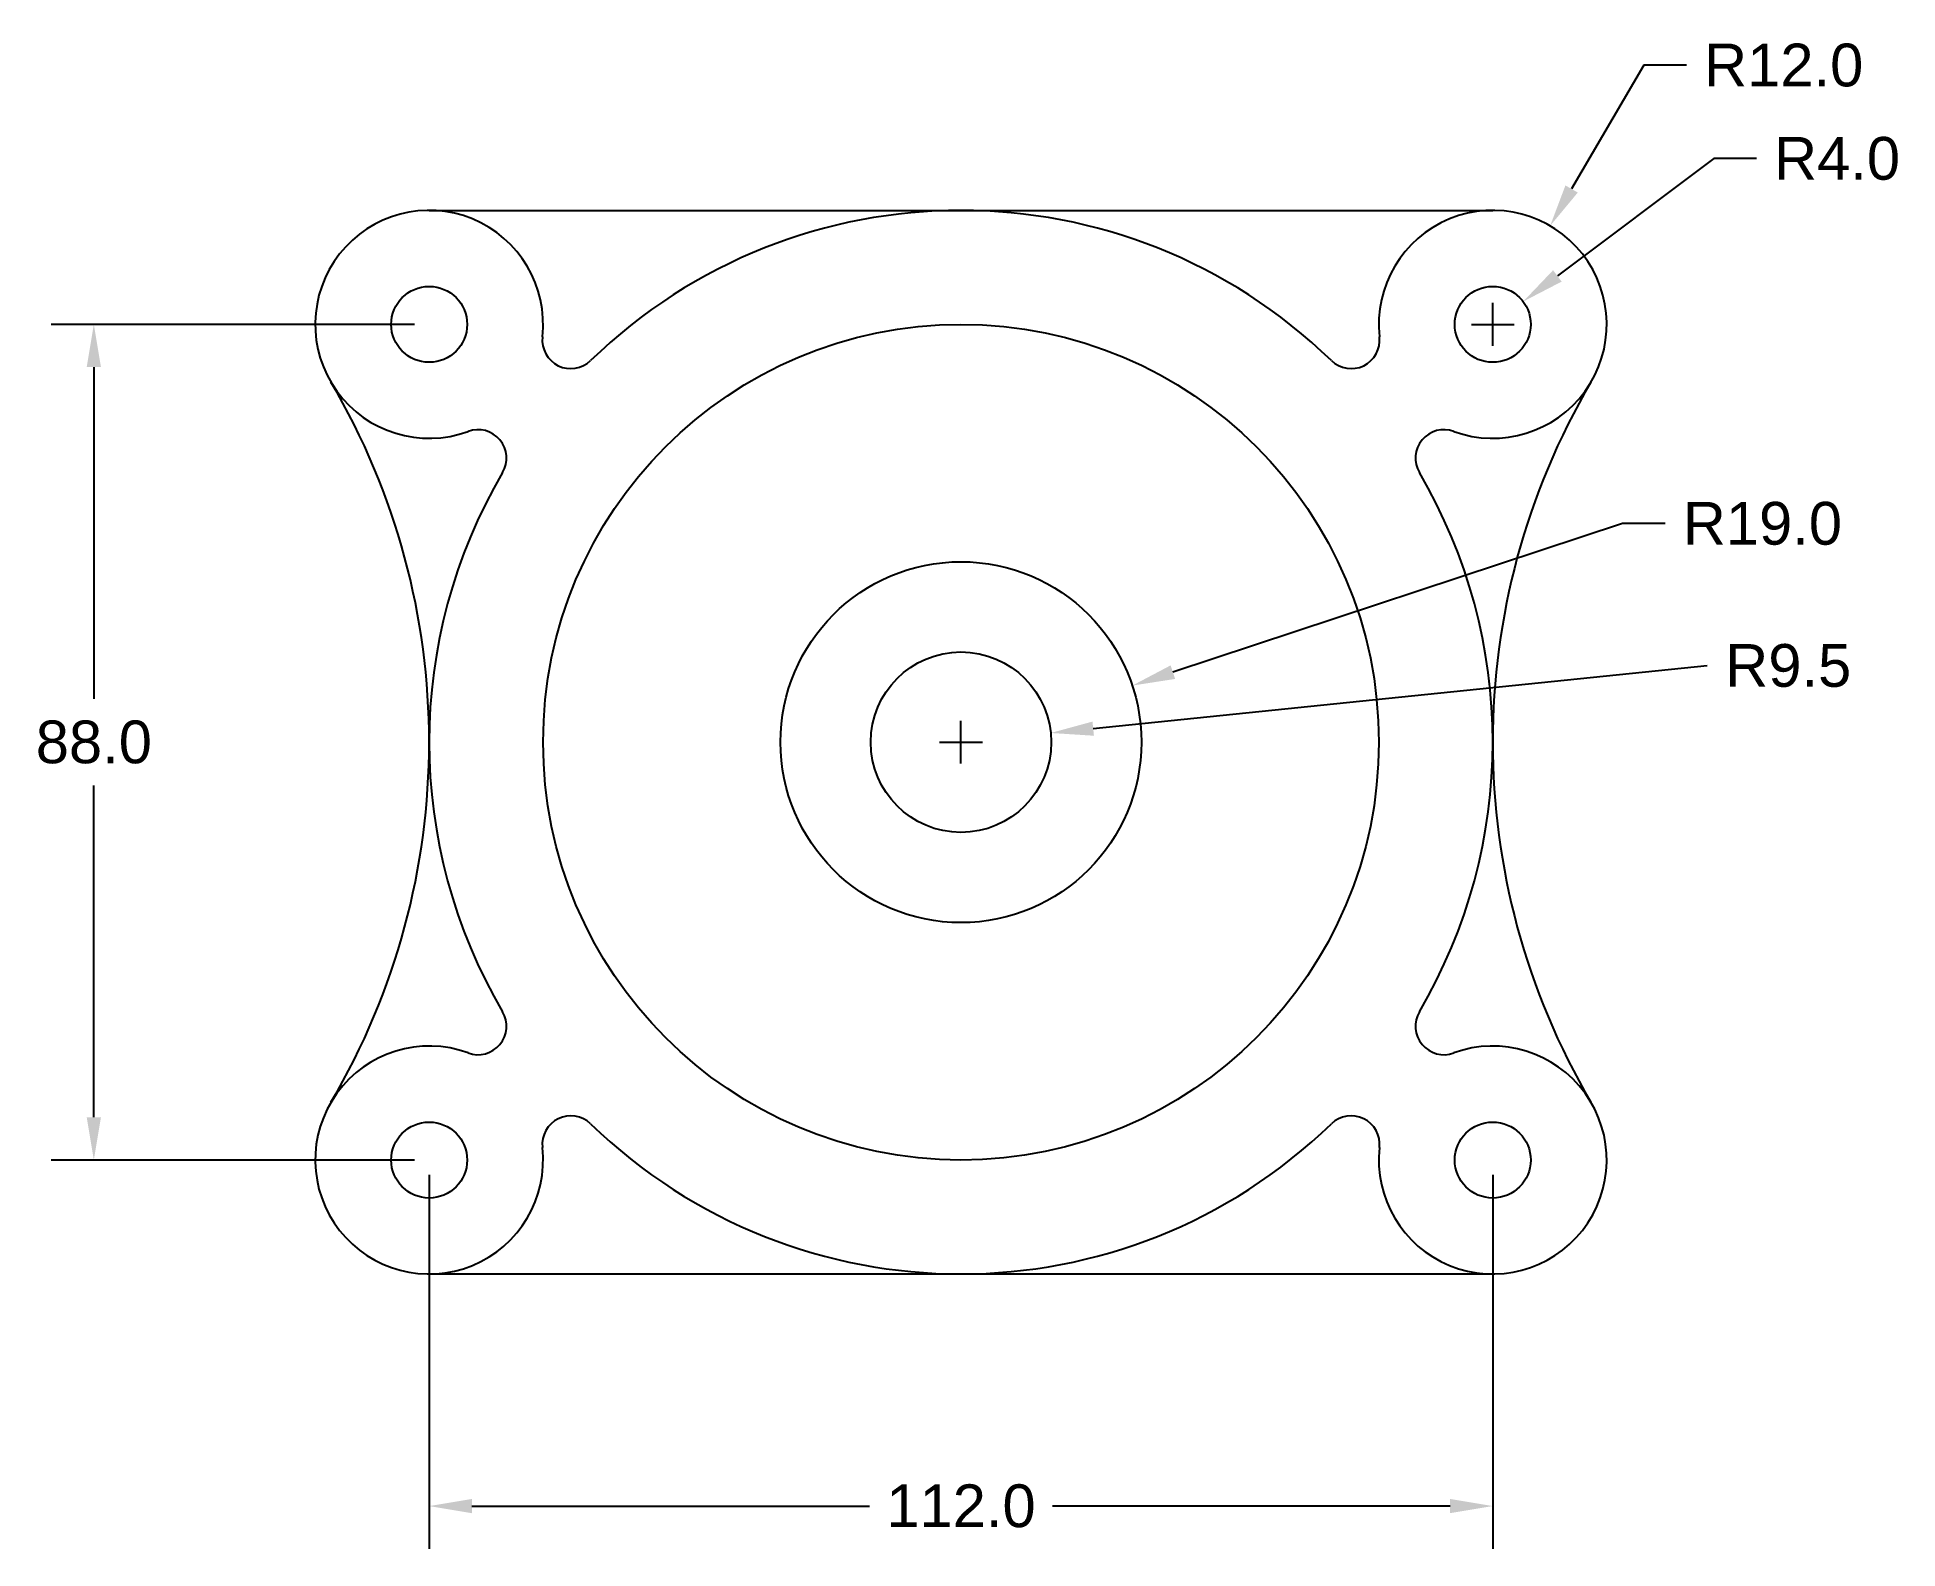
# Model space of a CAD drawing. Header units: millimetres. Extents: x 6 to 202, y -22 to 138.
import ezdxf

# ---------------------------------------------------------------- set-up
doc = ezdxf.new("R2010")
doc.units = ezdxf.units.MM
doc.header["$MEASUREMENT"] = 0
doc.styles.get("Standard").update_dxf_attribs({"font": 'arial.ttf'})
doc.dimstyles.get("Standard").update_dxf_attribs({"dimscale": 25, "dimtxt": 0.18, "dimasz": 0.18, "dimexe": 0.18, "dimexo": 0.0625, "dimgap": 0.09, "dimtad": 0, "dimtih": 1, "dimtoh": 1, "dimdec": 1, "dimzin": 0, "dimdsep": 46, "dimtxsty": 'Standard', "dimcen": 0.09, "dimadec": 0, "dimazin": 0, "dimtfac": 1, "dimtdec": 1, "dimtofl": 0, "dimtmove": 0, "dimatfit": 3, "dimfxl": 1, "dimtolj": 1, "dimtzin": 0, "dimarcsym": 0})

# ---------------------------------------------------------------- blocks, each defined once
blk = doc.blocks.new('*D4')
at = {"color": 0, "lineweight": -2, "transparency": 16777216}
for p, q in [((182.93, 124.78), (166.47, 112.43)), ((187.43, 124.78), (182.93, 124.78)), ((159.67, 105.08), (159.67, 109.58)), ((157.42, 107.33), (161.92, 107.33))]:
    blk.add_line(p, q, dxfattribs=at)
at = {"color": 0, "transparency": 16777216}
blk.add_solid([(166.02, 113.03), (166.92, 111.83), (162.87, 109.73)], dxfattribs=at)
at = {"layer": 'Defpoints', "color": 0, "transparency": 16777216}
for p in [(162.87, 109.73), (159.67, 107.33)]:
    blk.add_point(p, dxfattribs=at)
at = {"color": 0, "transparency": 16777216, "insert": (195.92, 124.78), "char_height": 4.5, "attachment_point": 5}
blk.add_mtext('\\A1;R4.0', dxfattribs=at)
blk = doc.blocks.new('*D5')
at = {"color": 0, "lineweight": -2, "transparency": 16777216}
for p, q in [((175.56, 134.61), (167.97, 121.59)), ((180.06, 134.61), (175.56, 134.61)), ((159.67, 105.08), (159.67, 109.58)), ((157.42, 107.33), (161.92, 107.33))]:
    blk.add_line(p, q, dxfattribs=at)
at = {"color": 0, "transparency": 16777216}
blk.add_solid([(167.32, 121.96), (168.62, 121.21), (165.71, 117.7)], dxfattribs=at)
at = {"layer": 'Defpoints', "color": 0, "transparency": 16777216}
for p in [(165.71, 117.7), (159.67, 107.33)]:
    blk.add_point(p, dxfattribs=at)
at = {"color": 0, "transparency": 16777216, "insert": (190.3, 134.61), "char_height": 4.5, "attachment_point": 5}
blk.add_mtext('\\A1;R12.0', dxfattribs=at)
blk = doc.blocks.new('*D6')
at = {"color": 0, "lineweight": -2, "transparency": 16777216}
for p, q in [((182.26, 71.38), (117.6, 64.75)), ((103.67, 61.08), (103.67, 65.58)), ((101.42, 63.33), (105.92, 63.33))]:
    blk.add_line(p, q, dxfattribs=at)
at = {"color": 0, "transparency": 16777216}
blk.add_solid([(117.52, 65.5), (117.67, 64.01), (113.12, 64.3)], dxfattribs=at)
at = {"layer": 'Defpoints', "color": 0, "transparency": 16777216}
for p in [(103.67, 63.33), (113.12, 64.3)]:
    blk.add_point(p, dxfattribs=at)
at = {"color": 0, "transparency": 16777216, "insert": (190.78, 71.38), "char_height": 4.5, "attachment_point": 5}
blk.add_mtext('\\A1;R9.5', dxfattribs=at)
blk = doc.blocks.new('*D7')
at = {"color": 0, "lineweight": -2, "transparency": 16777216}
for p, q in [((173.32, 86.35), (125.98, 70.7)), ((177.82, 86.35), (173.32, 86.35)), ((103.67, 61.08), (103.67, 65.58)), ((101.42, 63.33), (105.92, 63.33))]:
    blk.add_line(p, q, dxfattribs=at)
at = {"color": 0, "transparency": 16777216}
blk.add_solid([(125.75, 71.42), (126.22, 69.99), (121.71, 69.29)], dxfattribs=at)
at = {"layer": 'Defpoints', "color": 0, "transparency": 16777216}
for p in [(121.71, 69.29), (103.67, 63.33)]:
    blk.add_point(p, dxfattribs=at)
at = {"color": 0, "transparency": 16777216, "insert": (188.06, 86.35), "char_height": 4.5, "attachment_point": 5}
blk.add_mtext('\\A1;R19.0', dxfattribs=at)
blk = doc.blocks.new('*D8')
at = {"color": 0, "lineweight": -2, "transparency": 16777216}
for p, q in [((47.67, 17.77), (47.67, -21.61)), ((159.67, 17.77), (159.67, -21.61)), ((52.17, -17.11), (94.05, -17.11)), ((155.17, -17.11), (113.29, -17.11))]:
    blk.add_line(p, q, dxfattribs=at)
at = {"color": 0, "transparency": 16777216}
for points in [[(52.17, -16.36), (52.17, -17.86), (47.67, -17.11)], [(155.17, -16.36), (155.17, -17.86), (159.67, -17.11)]]:
    blk.add_solid(points, dxfattribs=at)
at = {"layer": 'Defpoints', "color": 0, "transparency": 16777216}
for p in [(47.67, 19.33), (159.67, 19.33), (159.67, -17.11)]:
    blk.add_point(p, dxfattribs=at)
at = {"color": 0, "transparency": 16777216, "insert": (103.67, -17.11), "char_height": 4.5, "attachment_point": 5}
blk.add_mtext('\\A1;112.0', dxfattribs=at)
blk = doc.blocks.new('*D9')
at = {"color": 0, "lineweight": -2, "transparency": 16777216}
for p, q in [((46.11, 107.33), (7.86, 107.33)), ((12.36, 102.83), (12.36, 67.88)), ((12.36, 23.83), (12.36, 58.78)), ((46.11, 19.33), (7.86, 19.33))]:
    blk.add_line(p, q, dxfattribs=at)
at = {"color": 0, "transparency": 16777216}
for points in [[(11.61, 102.83), (13.11, 102.83), (12.36, 107.33)], [(11.61, 23.83), (13.11, 23.83), (12.36, 19.33)]]:
    blk.add_solid(points, dxfattribs=at)
at = {"layer": 'Defpoints', "color": 0, "transparency": 16777216}
for p in [(12.36, 107.33), (47.67, 107.33), (47.67, 19.33)]:
    blk.add_point(p, dxfattribs=at)
at = {"color": 0, "transparency": 16777216, "insert": (12.36, 63.33), "char_height": 4.5, "attachment_point": 5}
blk.add_mtext('\\A1;88.0', dxfattribs=at)

msp = doc.modelspace()

# ---------------------------------------------------------------- linework, layer by layer
for p, q in [((47.67, 119.33), (159.67, 119.33)), ((47.67, 7.33), (159.67, 7.33))]:
    msp.add_line(p, q)
for centre, radius in [((47.67, 107.33), 4), ((159.67, 107.33), 4), ((103.67, 63.33), 44), ((103.67, 63.33), 19), ((103.67, 63.33), 9.5), ((47.67, 19.33), 4), ((159.67, 19.33), 4)]:
    msp.add_circle(centre, radius)
for centre, radius, start, end in [((47.67, 107.33), 12, 353.6341, 290.0515), ((103.67, 63.33), 56, 45.8545, 134.1455), ((159.67, 107.33), 12, 249.9485, 186.3659), ((62.58, 105.67), 3, 173.6341, 314.1455), ((144.76, 105.67), 3, 225.8545, 6.3659), ((-27, 63.33), 74.67, 329.4898, 30.5102), ((234.34, 63.33), 74.67, 149.4898, 210.5102), ((52.81, 93.24), 3, 329.54, 110.0515), ((154.53, 93.24), 3, 69.9485, 210.46), ((103.67, 63.33), 56, 149.54, 210.46), ((103.67, 63.33), 56, 329.54, 30.46), ((52.81, 33.42), 3, 249.9485, 30.46), ((154.53, 33.42), 3, 149.54, 290.0515), ((47.67, 19.33), 12, 69.9485, 6.3659), ((159.67, 19.33), 12, 173.6341, 110.0515), ((62.58, 20.99), 3, 45.8545, 186.3659), ((144.76, 20.99), 3, 353.6341, 134.1455), ((103.67, 63.33), 56, 225.8545, 314.1455)]:
    msp.add_arc(centre, radius, start, end)

# ---------------------------------------------------------------- dimensions: what is measured, and where the dimension line sits
for center, mpoint, picture, middle in [((159.67, 107.33), (165.71, 117.7), '*D5', (190.3, 134.61)), ((159.67, 107.33), (162.87, 109.73), '*D4', (195.92, 124.78)), ((103.67, 63.33), (121.71, 69.29), '*D7', (188.06, 86.35)), ((103.67, 63.33), (113.12, 64.3), '*D6', (182.26, 71.38))]:
    dim = msp.add_radius_dim(center=center, mpoint=mpoint, dimstyle='Standard')
    dim.commit()
    dim.dimension.update_dxf_attribs({"geometry": picture, "text_midpoint": middle, "dimtype": 164})
dim = msp.add_linear_dim(base=(12.36, 107.33), p1=(47.67, 19.33), p2=(47.67, 107.33), angle=90, dimstyle='Standard')
dim.commit()
dim.dimension.update_dxf_attribs({"geometry": '*D9', "text_midpoint": (12.36, 63.33)})
dim = msp.add_linear_dim(base=(159.67, -17.11), p1=(47.67, 19.33), p2=(159.67, 19.33), dimstyle='Standard')
dim.commit()
dim.dimension.update_dxf_attribs({"geometry": '*D8', "text_midpoint": (103.67, -17.11)})

doc.saveas('drawing.dxf')
